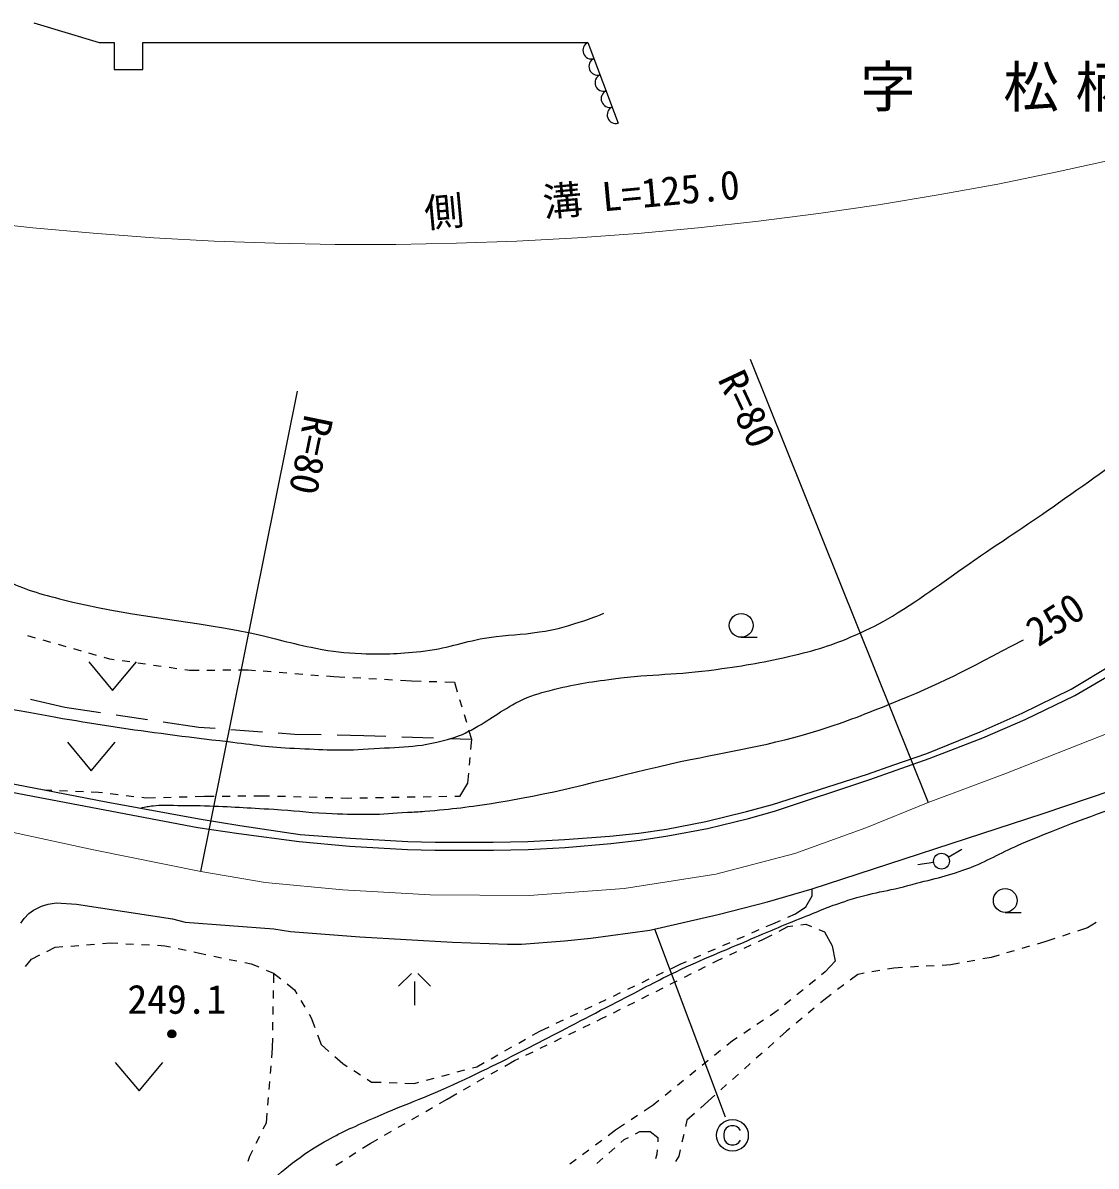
# Model space of a CAD drawing. Units: millimetres, scale not verified. Extents: x 40000 to 680000, y 20000 to 380000.
# Drawn here: x 191952 to 259654, y 246738 to 318858 of the extents above; entities that cross this region are included whole.
import ezdxf
from ezdxf.enums import TextEntityAlignment as Align

# ---------------------------------------------------------------- set-up
doc = ezdxf.new("R2010")
doc.units = ezdxf.units.MM
doc.header["$LTSCALE"] = 1000
doc.linetypes.add('CHAIN', pattern=[18.5, 12, -1.5, 3.5, -1.5])
for name, color, linetype, lineweight in [('M-BGD', 7, 'Continuous', 25), ('M-BMK', 2, 'CHAIN', 13), ('M-BMK-HTXT', 7, 'Continuous', 13), ('M-BMK-SRVR', 3, 'Continuous', 25), ('M-STR-HTXT', 7, 'Continuous', 13), ('M-STR-STRC', 7, 'Continuous', 25)]:
    doc.layers.add(name, color=color, linetype=linetype, lineweight=lineweight)
doc.styles.add('ＭＳ ゴシック', font='')
doc.styles.get('ＭＳ ゴシック').set_extended_font_data('MS Gothic')

msp = doc.modelspace()

# ---------------------------------------------------------------- linework, layer by layer
at = {"layer": 'M-BGD'}
for p, q in [((227590, 317614), (229506, 312530)), ((192251, 280202), (192732, 280066)), ((193214, 279930), (193695, 279795)), ((237266, 280101), (238266, 280101)), ((194176, 279659), (194657, 279524)), ((195139, 279388), (195620, 279253)), ((196101, 279117), (196582, 278981)), ((196117, 278545), (197617, 276745)), ((197064, 278846), (197416, 278747)), ((197416, 278747), (197713, 278704)), ((197617, 276745), (199117, 278545)), ((198208, 278633), (198703, 278562)), ((199198, 278491), (199693, 278420)), ((200188, 278349), (200683, 278278)), ((201178, 278207), (201672, 278135)), ((202167, 278064), (202465, 278022)), ((202465, 278022), (203064, 278026)), ((203564, 278029), (204064, 278033)), ((204564, 278036), (205064, 278039)), ((205564, 278043), (206164, 278047)), ((206164, 278047), (206621, 278011)), ((207119, 277972), (207617, 277932)), ((208116, 277893), (208614, 277854)), ((209113, 277815), (209611, 277775)), ((210110, 277736), (210608, 277697)), ((211107, 277658), (211563, 277622)), ((211563, 277622), (212271, 277584)), ((212771, 277557), (213270, 277531)), ((213769, 277504), (214269, 277477)), ((214768, 277451), (215267, 277424)), ((215766, 277397), (216475, 277359)), ((216475, 277359), (217075, 277337)), ((217575, 277319), (218074, 277300)), ((218574, 277282), (219174, 277259)), ((219174, 277259), (219354, 276659)), ((192438, 276202), (194604, 275689)), ((194604, 275689), (196852, 275354)), ((219498, 276180), (219642, 275701)), ((197841, 275207), (199819, 274913)), ((219786, 275222), (219929, 274743)), ((200808, 274765), (203056, 274431)), ((203056, 274431), (204074, 274356)), ((205071, 274283), (207066, 274137)), ((208063, 274064), (209080, 273989)), ((220073, 274265), (220253, 273664)), ((194767, 273483), (196267, 271683)), ((196267, 271683), (197767, 273483)), ((209080, 273989), (210772, 273957)), ((211771, 273938), (213463, 273906)), ((213463, 273906), (214859, 273856)), ((215859, 273821), (217857, 273749)), ((218857, 273714), (220253, 273664)), ((220253, 273664), (220194, 273022)), ((220149, 272524), (220103, 272026)), ((220058, 271528), (219999, 270886)), ((193773, 270443), (193330, 270464)), ((219999, 270886), (219499, 270061)), ((194772, 270397), (194272, 270420)), ((195771, 270350), (195271, 270373)), ((196713, 270306), (196270, 270327)), ((196971, 270276), (196713, 270306)), ((197965, 270158), (197468, 270217)), ((198958, 270040), (198461, 270099)), ((199713, 269951), (199454, 269982)), ((200314, 269967), (199713, 269951)), ((201314, 269993), (200814, 269980)), ((202313, 270019), (201813, 270006)), ((203415, 270048), (202813, 270032)), ((204021, 270054), (203415, 270048)), ((205021, 270064), (204521, 270059)), ((206020, 270075), (205520, 270069)), ((207126, 270086), (206520, 270080)), ((207514, 270075), (207126, 270086)), ((208514, 270046), (208014, 270060)), ((209514, 270018), (209014, 270032)), ((210513, 269989), (210013, 270004)), ((211513, 269961), (211013, 269975)), ((212400, 269936), (212013, 269947)), ((212700, 269941), (212400, 269936)), ((213700, 269959), (213200, 269950)), ((214700, 269976), (214200, 269967)), ((215700, 269994), (215200, 269985)), ((216700, 270011), (216200, 270003)), ((217700, 270029), (217200, 270020)), ((218699, 270047), (218199, 270038)), ((219499, 270061), (219199, 270055)), ((250330, 266230), (251192, 266738)), ((249405, 265902), (248416, 265753)), ((241735, 263799), (241751, 264224)), ((241335, 263099), (241735, 263799)), ((240198, 262440), (240685, 262649)), ((240685, 262649), (241335, 263099)), ((253920, 262747), (254920, 262747)), ((238850, 261857), (239252, 262032)), ((239252, 262032), (239739, 262242)), ((239660, 261569), (240205, 261853)), ((240205, 261853), (240529, 261894)), ((241025, 261957), (241349, 261998)), ((241349, 261998), (241702, 261850)), ((259653, 262097), (259104, 261772)), ((237018, 261054), (237476, 261255)), ((237934, 261456), (238392, 261656)), ((238672, 261053), (239217, 261338)), ((242163, 261657), (242515, 261509)), ((242515, 261509), (243004, 260642)), ((257048, 261093), (256417, 260884)), ((257998, 261406), (257523, 261250)), ((259104, 261772), (258472, 261563)), ((193462, 260282), (193988, 260545)), ((193988, 260545), (194479, 260584)), ((194978, 260624), (195476, 260663)), ((195975, 260702), (196473, 260742)), ((196972, 260781), (197463, 260820)), ((197463, 260820), (197939, 260796)), ((198438, 260771), (198938, 260745)), ((199437, 260720), (199936, 260695)), ((200436, 260669), (200912, 260645)), ((200912, 260645), (201267, 260568)), ((201755, 260461), (202244, 260354)), ((235186, 260252), (235644, 260453)), ((236102, 260653), (236560, 260854)), ((237449, 260484), (237902, 260695)), ((238355, 260906), (238672, 261053)), ((243004, 260642), (243193, 259676)), ((255450, 260605), (254970, 260466)), ((256417, 260884), (255930, 260744)), ((192111, 259334), (192489, 259795)), ((192489, 259795), (193015, 260058)), ((202732, 260248), (203087, 260170)), ((203087, 260170), (203499, 260085)), ((203989, 259984), (204479, 259883)), ((204969, 259782), (205458, 259681)), ((233411, 259475), (233812, 259650)), ((234270, 259851), (234728, 260052)), ((235470, 259552), (235772, 259704)), ((235772, 259704), (236089, 259851)), ((236542, 260062), (236995, 260273)), ((243193, 259676), (242571, 258987)), ((252013, 259718), (251522, 259626)), ((253042, 259909), (252505, 259809)), ((253529, 260050), (253042, 259909)), ((254489, 260327), (254009, 260189)), ((205948, 259581), (206361, 259495)), ((206361, 259495), (206833, 259301)), ((207295, 259110), (207766, 258915)), ((207766, 258915), (207755, 258310)), ((207766, 258915), (208229, 258543)), ((231916, 258762), (232367, 258977)), ((232819, 259192), (233411, 259475)), ((234575, 259104), (235023, 259328)), ((242571, 258987), (242341, 258802)), ((246002, 259078), (245510, 258991)), ((246894, 259235), (246495, 259164)), ((247445, 259265), (246894, 259235)), ((248444, 259321), (247944, 259293)), ((249442, 259376), (248943, 259348)), ((250493, 259435), (249941, 259404)), ((251030, 259535), (250493, 259435)), ((208619, 258230), (209082, 257858)), ((216458, 258891), (215658, 258091)), ((216658, 258391), (216658, 256891)), ((216858, 258891), (217658, 258091)), ((231014, 258331), (231465, 258546)), ((232787, 258209), (233234, 258433)), ((233681, 258656), (234128, 258880)), ((241951, 258488), (241562, 258174)), ((244619, 258835), (244142, 258475)), ((245018, 258905), (244619, 258835)), ((207745, 257810), (207736, 257310)), ((209082, 257858), (209228, 257617)), ((229208, 257470), (229660, 257685)), ((230111, 257901), (230562, 258116)), ((230999, 257313), (231446, 257537)), ((231893, 257761), (232340, 257985)), ((241173, 257860), (240784, 257546)), ((242946, 257570), (242469, 257210)), ((243744, 258173), (243345, 257872)), ((207727, 256810), (207717, 256310)), ((209486, 257189), (209745, 256761)), ((227403, 256609), (227855, 256824)), ((228306, 257040), (228757, 257255)), ((230105, 256865), (230552, 257089)), ((240394, 257233), (240005, 256919)), ((242469, 257210), (242258, 257033)), ((210003, 256333), (210149, 256092)), ((210149, 256092), (210371, 255485)), ((226501, 256179), (226952, 256394)), ((228189, 255911), (228461, 256042)), ((228461, 256042), (228764, 256193)), ((229211, 256417), (229658, 256641)), ((239385, 256420), (239091, 256223)), ((239616, 256605), (239385, 256420)), ((241109, 256068), (240726, 255747)), ((241875, 256711), (241492, 256390)), ((207708, 255810), (207698, 255310)), ((224554, 255250), (225147, 255533)), ((225598, 255748), (226049, 255963)), ((227288, 255477), (227739, 255694)), ((237843, 255390), (237428, 255112)), ((238675, 255945), (238259, 255667)), ((240343, 255425), (240132, 255248)), ((207689, 254810), (207677, 254205)), ((210543, 255016), (210765, 254409)), ((223228, 254499), (223663, 254746)), ((224098, 254992), (224554, 255250)), ((225486, 254609), (225937, 254826)), ((226387, 255043), (226838, 255260)), ((236717, 254637), (236354, 254344)), ((237012, 254834), (236717, 254637)), ((240132, 255248), (239707, 254869)), ((207677, 254205), (207626, 253568)), ((210765, 254409), (211261, 253974)), ((222358, 254007), (222793, 254253)), ((223685, 253740), (224135, 253958)), ((224585, 254175), (225036, 254392)), ((235965, 254029), (235576, 253715)), ((238586, 253873), (238212, 253540)), ((239333, 254537), (238959, 254205)), ((197780, 253279), (199280, 251479)), ((199280, 251479), (200780, 253279)), ((211636, 253644), (212132, 253209)), ((212132, 253209), (212409, 253031)), ((220597, 253009), (221053, 253267)), ((221488, 253514), (221923, 253760)), ((222357, 253047), (222962, 253392)), ((222962, 253392), (223234, 253523)), ((235187, 253401), (234798, 253087)), ((237838, 253208), (237465, 252876)), ((207585, 253070), (207544, 252571)), ((212830, 252761), (213250, 252491)), ((218389, 252420), (218872, 252549)), ((219355, 252678), (219838, 252807)), ((220321, 252936), (220597, 253009)), ((221489, 252552), (221923, 252800)), ((234409, 252773), (234020, 252458)), ((237091, 252544), (236717, 252211)), ((207504, 252073), (207463, 251575)), ((213671, 252221), (213948, 252043)), ((213948, 252043), (214556, 252024)), ((215056, 252009), (215556, 251993)), ((216056, 251978), (216664, 251959)), ((216664, 251959), (216940, 252033)), ((217423, 252162), (217906, 252291)), ((219752, 251561), (220186, 251808)), ((220620, 252056), (221055, 252304)), ((233631, 252144), (233243, 251830)), ((236344, 251879), (235970, 251547)), ((207423, 251076), (207382, 250578)), ((218713, 250968), (219317, 251313)), ((232854, 251516), (232465, 251201)), ((235596, 251215), (235171, 250836)), ((217364, 250188), (217797, 250438)), ((218230, 250688), (218713, 250968)), ((231713, 250594), (231148, 250215)), ((232076, 250887), (231713, 250594)), ((235171, 250836), (234694, 250404)), ((207342, 250080), (207290, 249443)), ((216498, 249687), (216931, 249937)), ((230733, 249937), (230318, 249659)), ((233846, 249636), (233752, 249230)), ((234323, 250068), (233846, 249636)), ((207290, 249443), (207100, 249064)), ((214767, 248686), (215200, 248936)), ((215633, 249186), (216066, 249437)), ((229338, 249002), (228866, 248649)), ((229902, 249380), (229338, 249002)), ((230604, 248778), (230881, 248920)), ((230881, 248920), (231515, 248920)), ((231515, 248920), (232015, 248542)), ((206877, 248617), (206653, 248170)), ((213384, 247861), (213851, 248156)), ((213851, 248156), (214334, 248435)), ((228465, 248350), (228064, 248051)), ((229668, 248220), (229882, 248409)), ((229882, 248409), (230159, 248550)), ((232015, 248542), (231997, 248264)), ((233640, 248743), (233527, 248255)), ((206430, 247722), (206240, 247343)), ((212538, 247327), (212961, 247594)), ((227664, 247752), (227263, 247453)), ((228917, 247560), (229292, 247890)), ((231948, 247487), (231864, 247204)), ((231965, 247765), (231948, 247487)), ((233415, 247768), (233321, 247362)), ((206240, 247343), (206135, 247038)), ((211692, 246793), (212115, 247060)), ((226862, 247154), (226462, 246855)), ((228166, 246900), (228541, 247230)), ((233321, 247362), (233115, 247039))]:
    msp.add_line(p, q, dxfattribs=at)
for points in [[(192653, 318858), (196763, 317625), (197707, 317625), (197707, 315925), (199529, 315925), (199529, 317614), (227590, 317614)], [(183814, 272303), (197213, 269713), (203076, 268642), (205646, 268217), (209442, 267660), (212603, 267420), (216229, 267212), (217951, 267171), (221625, 267174), (223813, 267217), (226126, 267345), (228988, 267556), (230802, 267748), (232563, 268000), (235038, 268482), (237601, 269110), (239243, 269543), (245233, 271466), (246901, 272052), (248968, 272765), (252338, 274135), (254984, 275305), (258074, 276824), (260656, 278388)], [(183718, 271766), (202992, 268094), (205576, 267715), (209389, 267209), (212566, 266915), (216208, 266706), (217945, 266664), (221630, 266667), (223832, 266711), (226162, 266840), (229042, 267096), (230863, 267309), (232642, 267564), (235141, 268032), (237724, 268669), (239376, 269136), (245389, 271131), (247040, 271725), (249115, 272446), (252503, 273762), (255170, 274907), (258304, 276434), (260929, 277961)], [(191814, 262072), (192026, 262369), (192322, 262665), (192618, 262877), (193127, 263132), (193550, 263259), (194058, 263344), (195329, 263260), (201387, 262333), (202192, 262121), (207783, 261702), (208842, 261533), (213205, 261197), (219050, 260862), (222524, 260738), (223413, 260738), (226124, 260952), (227775, 261123), (231502, 261633), (235822, 262611), (238914, 263417), (241751, 264224), (256318, 268978), (264957, 271907)]]:
    msp.add_lwpolyline(points, dxfattribs=at)
for centre, radius in [((237266, 280851), 750), ((249899, 265976), 500), ((253920, 263497), 750), ((201349, 255079), 250), ((201349, 255079), 204), ((201349, 255079), 159), ((201349, 255079), 114), ((201349, 255079), 68.2), ((201349, 255079), 22.7)]:
    msp.add_circle(centre, radius, dxfattribs=at)
for centre in [(227824, 317122), (228207, 316105), (228590, 315088), (228974, 314071), (229357, 313054)]:
    msp.add_arc(centre, 545, 115.41079, 285.89153, dxfattribs=at)
for points, knots in [([(165435, 276443), (167113, 276145), (167578, 276056), (168938, 275739), (170513, 275372), (171340, 274938), (172930, 274642), (173669, 274505), (174089, 274408), (174841, 274420), (175736, 274434), (176253, 274390), (177126, 274587), (177493, 274670), (177688, 274764), (178030, 274921), (178379, 275081), (178591, 275160), (178886, 275405), (179895, 276243), (180147, 277060), (181214, 277821), (181548, 278059), (181821, 278078), (182231, 278076), (182786, 278074), (183068, 277851), (183596, 277681), (184742, 277314), (185362, 277042), (186510, 276681), (188118, 276176), (189048, 275982), (190704, 275668), (196212, 274623), (199327, 274178), (204894, 273517), (206529, 273323), (207443, 273169), (209088, 273097), (210906, 273016), (211932, 272933), (213747, 273057), (215709, 273191), (216855, 273113), (218745, 273654), (219344, 273825), (219677, 273954), (220227, 274248), (221451, 274901), (222041, 275438), (223275, 276071), (223992, 276439), (224444, 276544), (225223, 276750), (226751, 277154), (227638, 277265), (229204, 277473), (231724, 277807), (233167, 277716), (235684, 278071), (237616, 278342), (238701, 278506), (240597, 278963), (242260, 279365), (243187, 279663), (244747, 280364), (245706, 280795), (246224, 281083), (247118, 281636), (249233, 282946), (250314, 283837), (252368, 285240), (254433, 286651), (255628, 287387), (257660, 288844), (259859, 290422), (261151, 291237), (263206, 292999), (264787, 294355), (265326, 294863), (267100, 296644)], [0, 0, 0, 0, 1, 1, 1, 2, 2, 2, 3, 3, 3, 4, 4, 4, 5, 5, 5, 6, 6, 6, 7, 7, 7, 8, 8, 8, 9, 9, 9, 10, 10, 10, 11, 11, 11, 12, 12, 12, 13, 13, 13, 14, 14, 14, 15, 15, 15, 16, 16, 16, 17, 17, 17, 18, 18, 18, 19, 19, 19, 20, 20, 20, 21, 21, 21, 22, 22, 22, 23, 23, 23, 24, 24, 24, 25, 25, 25, 26, 26, 26, 27, 27, 27, 27]), ([(188579, 284900), (189458, 284363), (189748, 284218), (190529, 283842), (191919, 283172), (192762, 282916), (194257, 282532), (198880, 281344), (201609, 281329), (206287, 280380), (207920, 280049), (208801, 279708), (210439, 279409), (211553, 279205), (212187, 279104), (213320, 279072), (214892, 279027), (215782, 279050), (217343, 279244), (218937, 279442), (219780, 279847), (221367, 280094), (222600, 280286), (223311, 280236), (224543, 280435), (225540, 280595), (226094, 280735), (227054, 281048), (227670, 281249), (227888, 281326), (228608, 281624)], [0, 0, 0, 0, 1, 1, 1, 2, 2, 2, 3, 3, 3, 4, 4, 4, 5, 5, 5, 6, 6, 6, 7, 7, 7, 8, 8, 8, 9, 9, 9, 10, 10, 10, 10]), ([(199367, 269320), (199739, 269413), (199860, 269434), (200181, 269476), (200677, 269542), (200962, 269501), (201462, 269499), (202223, 269495), (202650, 269494), (203410, 269469), (205116, 269412), (206072, 269355), (207776, 269250), (209070, 269171), (209790, 269067), (211084, 268998), (212142, 268942), (212736, 268927), (213795, 268932), (214744, 268936), (215273, 269010), (216221, 269061), (216645, 269084), (216884, 269083), (217308, 269121), (219084, 269277), (220079, 269390), (221840, 269674), (226170, 270374), (228521, 271156), (232802, 272112), (236328, 272900), (238367, 273099), (241829, 274136), (243734, 274706), (244765, 275142), (246614, 275876), (250025, 277230), (251143, 277896), (255082, 279948)], [0, 0, 0, 0, 1, 1, 1, 2, 2, 2, 3, 3, 3, 4, 4, 4, 5, 5, 5, 6, 6, 6, 7, 7, 7, 8, 8, 8, 9, 9, 9, 10, 10, 10, 11, 11, 11, 12, 12, 12, 13, 13, 13, 13]), ([(207243, 245437), (208148, 246268), (208409, 246529), (209233, 247132), (209811, 247555), (210136, 247794), (210757, 248150), (211894, 248801), (212568, 249100), (213763, 249634), (215977, 250623), (217283, 251026), (219480, 252053), (223436, 253901), (225563, 255119), (229450, 257107), (230767, 257781), (231489, 258190), (232817, 258839), (234668, 259743), (235752, 260149), (237645, 260960), (239028, 261553), (239803, 261888), (241201, 262445), (242286, 262877), (242884, 263151), (243996, 263506), (245553, 264002), (246481, 264080), (248059, 264508), (249507, 264900), (250348, 265041), (251746, 265586), (253041, 266092), (253692, 266547), (254972, 267088), (257705, 268242), (259281, 268776), (262055, 269829), (266154, 271386), (268489, 272155), (272580, 273733), (273144, 273951), (273458, 274077), (274019, 274302), (274864, 274640), (275330, 274849), (276181, 275175), (277536, 275695), (278298, 275982), (279675, 276440), (280484, 276709), (280957, 276795), (281780, 277018), (283805, 277565), (284978, 277738), (286978, 278371), (287247, 278456), (287338, 278481), (287665, 278593)], [0, 0, 0, 0, 1, 1, 1, 2, 2, 2, 3, 3, 3, 4, 4, 4, 5, 5, 5, 6, 6, 6, 7, 7, 7, 8, 8, 8, 9, 9, 9, 10, 10, 10, 11, 11, 11, 12, 12, 12, 13, 13, 13, 14, 14, 14, 15, 15, 15, 16, 16, 16, 17, 17, 17, 18, 18, 18, 19, 19, 19, 20, 20, 20, 20])]:
    msp.add_open_spline(points, degree=3, knots=knots, dxfattribs=at)
at = {"layer": 'M-BMK'}
msp.add_lwpolyline([(270839, 277734), (260616, 274141), (253900, 271475), (249051, 269675), (245128, 268081), (240651, 266459), (235674, 265159), (229881, 264243), (223899, 263804), (217639, 263843), (212145, 264171), (207230, 264632), (203186, 265331), (196413, 266696), (183954, 269374), (175191, 271181)], dxfattribs=at)
at = {"layer": 'M-BMK-SRVR'}
for p, q in [((237821, 297642), (249051, 269675)), ((203186, 265331), (209280, 295625))]:
    msp.add_line(p, q, dxfattribs=at)
at = {"layer": 'M-STR-HTXT'}
msp.add_lwpolyline([(188792, 306346), (192590, 305930), (196396, 305583), (200207, 305304), (204022, 305096), (207841, 304956), (211662, 304887), (215483, 304886), (219303, 304955), (223122, 305094), (226938, 305302), (230749, 305579), (234554, 305926), (238353, 306342), (242143, 306826), (245924, 307380), (249695, 308002), (253453, 308693), (257198, 309452), (260929, 310279), (264644, 311173), (268342, 312136), (272022, 313165), (275683, 314261)], dxfattribs=at)
at = {"layer": 'M-STR-STRC'}
for p, q in [((231786, 261698), (236254, 249855)), ((236215, 248981), (236165, 248781)), ((236315, 249131), (236215, 248981)), ((236465, 249231), (236315, 249131)), ((236615, 249281), (236465, 249231)), ((236815, 249281), (236615, 249281)), ((236965, 249231), (236815, 249281)), ((237115, 249131), (236965, 249231)), ((237215, 248981), (237115, 249131)), ((236165, 248781), (236165, 248581)), ((236165, 248581), (236215, 248381)), ((236215, 248381), (236315, 248231)), ((236315, 248231), (236465, 248131)), ((236465, 248131), (236615, 248081)), ((236815, 248081), (236965, 248131)), ((236965, 248131), (237115, 248231)), ((237115, 248231), (237215, 248381)), ((236615, 248081), (236815, 248081))]:
    msp.add_line(p, q, dxfattribs=at)
msp.add_circle((236715, 248681), 1000, dxfattribs=at)

# ---------------------------------------------------------------- texts
at = {"layer": 'M-BGD', "style": 'ＭＳ ゴシック'}
msp.add_text('250', height=1833, rotation=32.778, dxfattribs=at).set_placement((256294, 278993), align=Align.BOTTOM_LEFT)
msp.add_text('249.1', height=1833, dxfattribs=at).set_placement((198550, 255798), align=Align.BOTTOM_LEFT)
at = {"layer": 'M-BMK-HTXT', "insert": (253802, 314677), "char_height": 2566, "attachment_point": 5, "style": 'ＭＳ ゴシック'}
msp.add_mtext('\\T1.29;字\u3000松柄', dxfattribs=at)
at = {"layer": 'M-BMK-SRVR', "style": 'ＭＳ ゴシック'}
for rotation, p in [(295.168, (236583, 296769)), (258.35, (210637, 294041))]:
    msp.add_text('R=80', height=1833, rotation=rotation, dxfattribs=at).set_placement(p, align=Align.MIDDLE_LEFT)
at = {"layer": 'M-STR-HTXT', "style": 'ＭＳ ゴシック'}
msp.add_text('側\u3000\u3000溝 L=125.0', height=1833, rotation=5.263, dxfattribs=at).set_placement((227353, 306299), align=Align.BOTTOM_CENTER)

doc.saveas('drawing.dxf')
